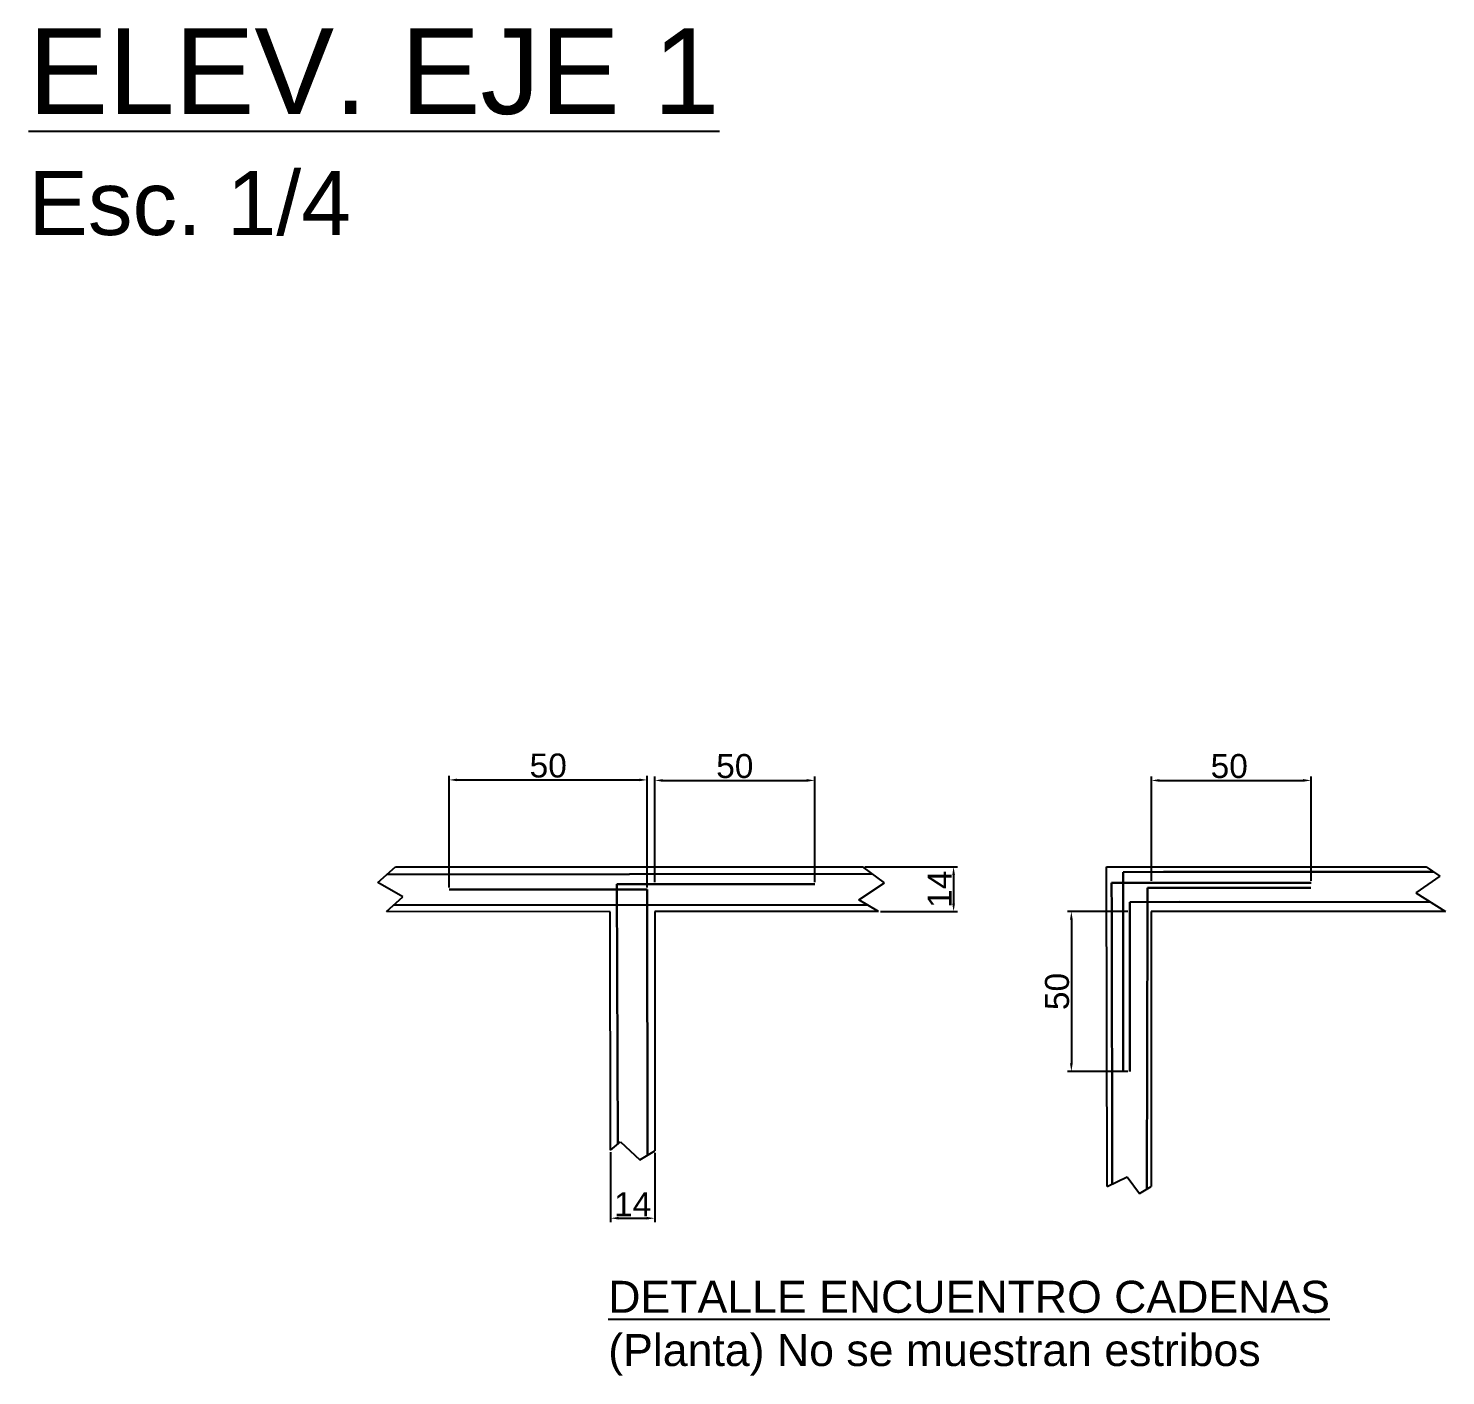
# Model space of a CAD drawing. Header units: centimetres. Extents: x 778 to 15841, y 1585 to 3584.
# Drawn here: x 4013.8 to 4457.4, y 2300.5 to 2722.1 of the extents above; entities that cross this region are included whole.
import ezdxf

# ---------------------------------------------------------------- set-up
doc = ezdxf.new("R2010")
doc.units = ezdxf.units.CM
doc.layers.get('DEFPOINTS').update_dxf_attribs({"color": 250})
doc.layers.add('armadura horizotal', color=7, linetype='Continuous', lineweight=30, true_color=0xff9eff)
for name, color, linetype in [('Cadena', 8, 'Continuous'), ('Cotas', 80, 'Continuous'), ('Texto', 7, 'Continuous')]:
    doc.layers.add(name, color=color, linetype=linetype)
doc.styles.get("Standard").update_dxf_attribs({"font": 'arial.ttf'})
doc.dimstyles.new('ISO-25', dxfattribs={"dimtxt": 7.5, "dimasz": 2.5, "dimexe": 1.25, "dimexo": 0.625, "dimtad": 1, "dimtxsty": 'Standard', "dimcen": 2.5, "dimadec": 0, "dimazin": 0, "dimtfac": 1, "dimtmove": 0, "dimatfit": 3, "dimfxl": 1, "dimarcsym": 0})

# ---------------------------------------------------------------- blocks, each defined once
blk = doc.blocks.new('*D163')
at = {"layer": 'Cotas', "color": 0, "lineweight": -2, "transparency": 16777216}
for p, q in [((4145.51, 2453.23), (4145.51, 2488.17)), ((4148.01, 2486.92), (4205.01, 2486.92)), ((4207.51, 2453.23), (4207.51, 2488.17))]:
    blk.add_line(p, q, dxfattribs=at)
at = {"layer": 'Cotas', "color": 0, "transparency": 16777216}
for points in [[(4148.01, 2487.33), (4148.01, 2486.5), (4145.51, 2486.92)], [(4205.01, 2487.33), (4205.01, 2486.5), (4207.51, 2486.92)]]:
    blk.add_solid(points, dxfattribs=at)
at = {"layer": 'DEFPOINTS', "color": 0, "transparency": 16777216}
for p in [(4207.51, 2486.92), (4145.51, 2452.61), (4207.51, 2452.61)]:
    blk.add_point(p, dxfattribs=at)
at = {"layer": 'Cotas', "color": 0, "transparency": 16777216, "insert": (4176.51, 2491.37), "char_height": 7.5, "attachment_point": 5}
blk.add_mtext('50', dxfattribs=at)
blk = doc.blocks.new('*D164')
at = {"layer": 'Cotas', "color": 0, "lineweight": -2, "transparency": 16777216}
for p, q in [((4209.85, 2454.89), (4209.85, 2488.01)), ((4212.35, 2486.76), (4257.44, 2486.76)), ((4259.94, 2454.89), (4259.94, 2488.01))]:
    blk.add_line(p, q, dxfattribs=at)
at = {"layer": 'Cotas', "color": 0, "transparency": 16777216}
for points in [[(4212.35, 2487.18), (4212.35, 2486.34), (4209.85, 2486.76)], [(4257.44, 2487.18), (4257.44, 2486.34), (4259.94, 2486.76)]]:
    blk.add_solid(points, dxfattribs=at)
at = {"layer": 'DEFPOINTS', "color": 0, "transparency": 16777216}
for p in [(4259.94, 2486.76), (4209.85, 2454.26), (4259.94, 2454.26)]:
    blk.add_point(p, dxfattribs=at)
at = {"layer": 'Cotas', "color": 0, "transparency": 16777216, "insert": (4234.9, 2491.21), "char_height": 7.5, "width": 18.0338, "attachment_point": 5}
blk.add_mtext('50', dxfattribs=at)
blk = doc.blocks.new('*D165')
at = {"layer": 'Cotas', "color": 0, "lineweight": -2, "transparency": 16777216}
for p, q in [((4275.57, 2459.71), (4304.63, 2459.71)), ((4303.38, 2457.21), (4303.38, 2448.21)), ((4280.47, 2445.71), (4304.63, 2445.71))]:
    blk.add_line(p, q, dxfattribs=at)
at = {"layer": 'Cotas', "color": 0, "transparency": 16777216}
for points in [[(4302.97, 2457.21), (4303.8, 2457.21), (4303.38, 2459.71)], [(4302.97, 2448.21), (4303.8, 2448.21), (4303.38, 2445.71)]]:
    blk.add_solid(points, dxfattribs=at)
at = {"layer": 'DEFPOINTS', "color": 0, "transparency": 16777216}
for p in [(4274.95, 2459.71), (4279.85, 2445.71), (4303.38, 2445.71)]:
    blk.add_point(p, dxfattribs=at)
at = {"layer": 'Cotas', "color": 0, "transparency": 16777216, "insert": (4298.99, 2452.71), "char_height": 7.5, "attachment_point": 5, "rotation": 90}
blk.add_mtext('14', dxfattribs=at)
blk = doc.blocks.new('*D166')
at = {"layer": 'Cotas', "color": 0, "lineweight": -2, "transparency": 16777216}
for p, q in [((4196.02, 2370.39), (4196.02, 2348.51)), ((4209.85, 2370.26), (4209.85, 2348.51)), ((4198.52, 2349.76), (4207.35, 2349.76))]:
    blk.add_line(p, q, dxfattribs=at)
at = {"layer": 'Cotas', "color": 0, "transparency": 16777216}
for points in [[(4198.52, 2350.18), (4198.52, 2349.34), (4196.02, 2349.76)], [(4207.35, 2350.18), (4207.35, 2349.34), (4209.85, 2349.76)]]:
    blk.add_solid(points, dxfattribs=at)
at = {"layer": 'DEFPOINTS', "color": 0, "transparency": 16777216}
for p in [(4196.02, 2371.02), (4209.85, 2370.89), (4209.85, 2349.76)]:
    blk.add_point(p, dxfattribs=at)
at = {"layer": 'Cotas', "color": 0, "transparency": 16777216, "insert": (4202.93, 2354.15), "char_height": 7.5, "attachment_point": 5}
blk.add_mtext('14', dxfattribs=at)
blk = doc.blocks.new('*D167')
at = {"layer": 'Cotas', "color": 0, "lineweight": -2, "transparency": 16777216}
for p, q in [((4365.28, 2455.31), (4365.28, 2488.01)), ((4367.78, 2486.76), (4412.78, 2486.76)), ((4415.28, 2455.31), (4415.28, 2488.01))]:
    blk.add_line(p, q, dxfattribs=at)
at = {"layer": 'Cotas', "color": 0, "transparency": 16777216}
for points in [[(4367.78, 2487.18), (4367.78, 2486.34), (4365.28, 2486.76)], [(4412.78, 2487.18), (4412.78, 2486.34), (4415.28, 2486.76)]]:
    blk.add_solid(points, dxfattribs=at)
at = {"layer": 'DEFPOINTS', "color": 0, "transparency": 16777216}
for p in [(4415.28, 2486.76), (4365.28, 2454.69), (4415.28, 2454.69)]:
    blk.add_point(p, dxfattribs=at)
at = {"layer": 'Cotas', "color": 0, "transparency": 16777216, "insert": (4389.65, 2491.21), "char_height": 7.5, "attachment_point": 5}
blk.add_mtext('50', dxfattribs=at)
blk = doc.blocks.new('*D168')
at = {"layer": 'Cotas', "color": 0, "lineweight": -2, "transparency": 16777216}
for p, q in [((4357.92, 2445.71), (4338.99, 2445.71)), ((4340.24, 2443.21), (4340.24, 2398.21)), ((4357.92, 2395.71), (4338.99, 2395.71))]:
    blk.add_line(p, q, dxfattribs=at)
at = {"layer": 'Cotas', "color": 0, "transparency": 16777216}
for points in [[(4339.82, 2443.21), (4340.66, 2443.21), (4340.24, 2445.71)], [(4339.82, 2398.21), (4340.66, 2398.21), (4340.24, 2395.71)]]:
    blk.add_solid(points, dxfattribs=at)
at = {"layer": 'DEFPOINTS', "color": 0, "transparency": 16777216}
for p in [(4358.55, 2445.71), (4340.24, 2395.71), (4358.55, 2395.71)]:
    blk.add_point(p, dxfattribs=at)
at = {"layer": 'Cotas', "color": 0, "transparency": 16777216, "insert": (4335.79, 2420.71), "char_height": 7.5, "attachment_point": 5, "rotation": 90}
blk.add_mtext('50', dxfattribs=at)

msp = doc.modelspace()

# ---------------------------------------------------------------- linework, layer by layer
at = {"layer": 'armadura horizotal'}
for p, q in [((4126.033, 2457.363), (4277.919, 2457.493)), ((4369.108, 2458.105), (4356.407, 2458.055)), ((4356.407, 2458.047), (4356.407, 2445.712)), ((4453.56, 2458.105), (4369.108, 2458.105)), ((4198.268, 2372.921), (4197.944, 2454.262)), ((4197.944, 2454.262), (4259.944, 2454.262)), ((4352.859, 2445.712), (4352.777, 2454.688)), ((4352.777, 2454.688), (4365.278, 2454.688)), ((4364.088, 2445.712), (4364.105, 2453.167)), ((4364.105, 2453.167), (4365.236, 2453.167)), ((4365.236, 2453.167), (4415.236, 2453.167)), ((4365.278, 2454.688), (4415.278, 2454.688)), ((4207.506, 2452.61), (4145.506, 2452.61)), ((4207.541, 2369.452), (4207.506, 2452.61)), ((4373.985, 2448.732), (4358.549, 2448.674)), ((4358.549, 2448.674), (4358.549, 2445.712)), ((4452.721, 2448.668), (4373.985, 2448.732)), ((4128.116, 2447.742), (4276.295, 2447.874)), ((4352.988, 2360.457), (4352.859, 2445.712)), ((4356.407, 2445.712), (4356.407, 2395.712)), ((4358.549, 2445.712), (4358.549, 2395.712)), ((4363.902, 2358.911), (4364.088, 2445.712))]:
    msp.add_line(p, q, dxfattribs=at)
at = {"layer": 'Cadena'}
for p, q in [((4123.165, 2454.812), (4128.673, 2459.712)), ((4128.673, 2459.712), (4274.948, 2459.712)), ((4281.71, 2454.662), (4274.948, 2459.712)), ((4351.461, 2359.712), (4351.241, 2459.712)), ((4351.241, 2459.712), (4451.241, 2459.712)), ((4451.241, 2459.712), (4455.518, 2456.749)), ((4131.058, 2450.376), (4123.165, 2454.812)), ((4273.719, 2449.441), (4281.71, 2454.662)), ((4455.518, 2456.749), (4448.06, 2451.625)), ((4125.848, 2445.712), (4131.058, 2450.376)), ((4279.848, 2445.712), (4273.719, 2449.441)), ((4448.06, 2451.625), (4457.383, 2445.712)), ((4195.848, 2445.615), (4125.848, 2445.712)), ((4196.019, 2371.017), (4195.848, 2445.615)), ((4279.848, 2445.712), (4209.848, 2445.712)), ((4209.848, 2445.712), (4209.848, 2370.887)), ((4457.383, 2445.712), (4365.241, 2445.712)), ((4365.241, 2445.712), (4365.241, 2359.712)), ((4196.019, 2371.017), (4199.099, 2373.626)), ((4199.099, 2373.626), (4205.234, 2368.017)), ((4205.234, 2368.017), (4209.848, 2370.887)), ((4351.461, 2359.712), (4357.664, 2362.739)), ((4357.664, 2362.739), (4361.58, 2357.523)), ((4361.58, 2357.523), (4365.241, 2359.712))]:
    msp.add_line(p, q, dxfattribs=at)

# ---------------------------------------------------------------- texts
at = {"layer": 'Texto', "attachment_point": 1}
for s, width, heights, insert, char_height in [('{\\LELEV. EJE 1\\P\\H0.74646x;\\lEsc. 1/4}', 381.64331, [0], (4013.804, 2722.106), 26.79303), ('\\pxt8;{\\LDETALLE ENCUENTRO CADENAS\\P}(Planta) No se muestran estribos', 627.55152, [110.625], (4195.301, 2330.174), 10)]:
    msp.add_mtext_dynamic_manual_height_columns(s, width=width, gutter_width=12.5, heights=heights, dxfattribs=dict(at, insert=insert, char_height=char_height))

# ---------------------------------------------------------------- dimensions: what is measured, and where the dimension line sits
at = {"layer": 'Cotas'}
for base, p1, p2, text, picture, middle in [((4207.506, 2486.916), (4145.506, 2452.61), (4207.506, 2452.61), '50', '*D163', (4176.506, 2491.37)), ((4259.944, 2486.76), (4209.848, 2454.262), (4259.944, 2454.262), '50', '*D164', (4234.896, 2491.214)), ((4209.848, 2349.762), (4196.019, 2371.017), (4209.848, 2370.887), '14', '*D166', (4202.934, 2354.152))]:
    dim = msp.add_linear_dim(base=base, p1=p1, p2=p2, text=text, dimstyle='ISO-25', dxfattribs=at)
    dim.commit()
    dim.dimension.update_dxf_attribs({"geometry": picture, "text_midpoint": middle})
dim = msp.add_linear_dim(base=(4415.278, 2486.76), p1=(4365.278, 2454.688), p2=(4415.278, 2454.688), dimstyle='ISO-25', dxfattribs=at)
dim.commit()
dim.dimension.update_dxf_attribs({"geometry": '*D167', "text_midpoint": (4389.65, 2486.76), "dimtype": 160})
for base, p1, p2, picture, middle in [((4303.382, 2445.712), (4274.948, 2459.712), (4279.848, 2445.712), '*D165', (4298.992, 2452.712)), ((4340.24, 2395.712), (4358.549, 2445.712), (4358.549, 2395.712), '*D168', (4335.786, 2420.712))]:
    dim = msp.add_linear_dim(base=base, p1=p1, p2=p2, angle=90, dimstyle='ISO-25', dxfattribs=at)
    dim.commit()
    dim.dimension.update_dxf_attribs({"geometry": picture, "text_midpoint": middle})

doc.saveas('drawing.dxf')
